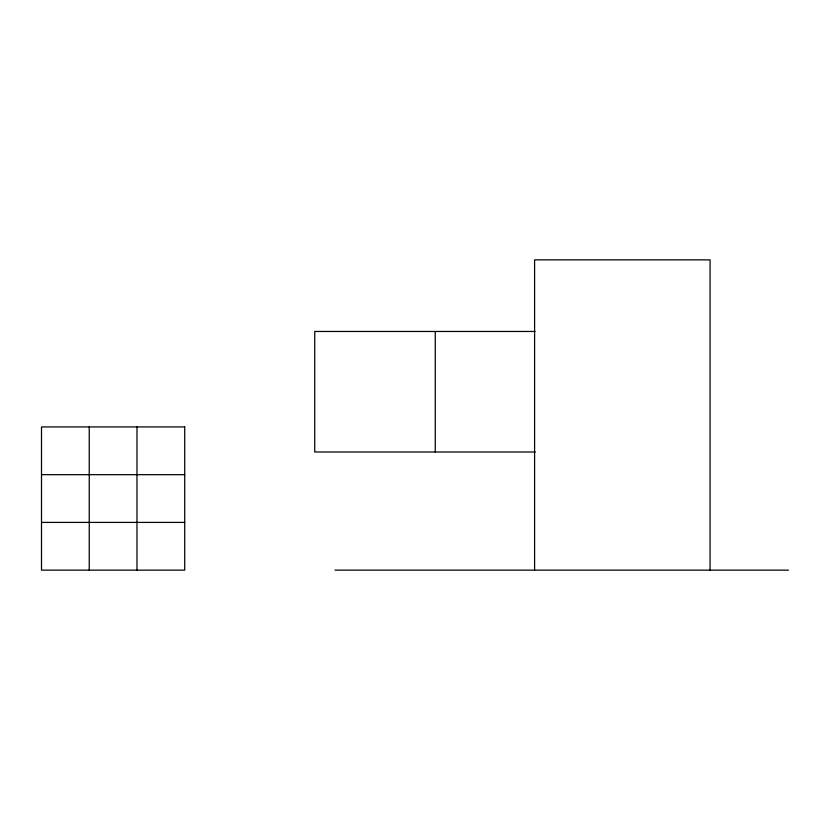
<?xml version="1.0" encoding="UTF-8"?>
<svg xmlns="http://www.w3.org/2000/svg" width="830" height="830" viewBox="0 0 830 830"><rect width="100%" height="100%" fill="white"/><g stroke="black" fill="none" stroke-linecap="round" stroke-linejoin="round"><path stroke-width="1.25" d="M535.06 331.461L314.736 331.461L314.736 451.997L535.277 451.997M41.5 474.667L184.706 474.667M41.5 522.402L184.706 522.402M335.019 570.137L788.5 570.137M710.075 570.137L710.075 259.863L534.593 259.863L534.593 570.137M435.262 331.461L435.262 451.997M136.971 426.931L136.971 570.137M89.235 426.931L89.235 570.137M184.706 426.931L41.5 426.931L41.5 570.137L184.706 570.137L184.706 426.931"/></g></svg>
